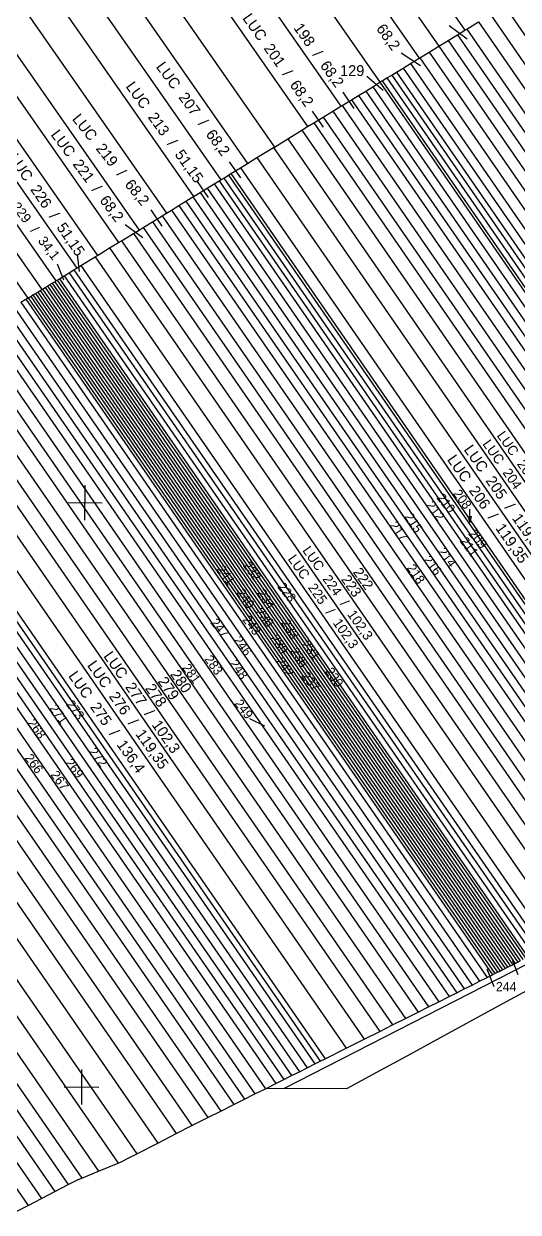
# Model space of a CAD drawing. Header units: metres. Extents: x 591850 to 11787374, y 2319432 to 2388242.
# Drawn here: x 11787025.2 to 11787070.8, y 2387874.9 to 2387984.4 of the extents above; entities that cross this region are included whole.
import ezdxf
from ezdxf.enums import TextEntityAlignment as Align

# ---------------------------------------------------------------- set-up
doc = ezdxf.new("R2010")
doc.units = ezdxf.units.M
for name, color, linetype in [('FeatureAttribs', 7, 'Continuous'), ('Level 10', 7, 'Continuous'), ('Level 13', 7, 'Continuous'), ('Level 22', 7, 'Continuous'), ('Level 6', 7, 'Continuous'), ('Level 63', 7, 'Continuous')]:
    doc.layers.add(name, color=color, linetype=linetype)

# ---------------------------------------------------------------- blocks, each defined once
blk = doc.blocks.new('FEATURE')

msp = doc.modelspace()

# ---------------------------------------------------------------- linework, layer by layer
at = {"layer": 'Level 10', "color": 7}
for points in [[(11786973.76, 2388115.78), (11787065.83, 2387983.79)], [(11786971.08, 2388114.7), (11787063.43, 2387982.31), (11787107.46, 2387918.57)], [(11786969.08, 2388113.89), (11787061.63, 2387981.21)], [(11786965.98, 2388111), (11787058.01, 2387978.99), (11787101.93, 2387915.41)], [(11786963.06, 2388107.73), (11787054.4, 2387976.78)], [(11786960.62, 2388104.99), (11787051.35, 2387974.91)], [(11786958.16, 2388102.24), (11787048.29, 2387973.03)], [(11786956.18, 2388100.03), (11787045.82, 2387971.52)], [(11786954.19, 2388097.8), (11787043.34, 2387970)], [(11786952.19, 2388095.56), (11787040.84, 2387968.47)], [(11786950.18, 2388093.31), (11787038.33, 2387966.93)], [(11786948.16, 2388091.04), (11787035.81, 2387965.38)], [(11786946.63, 2388089.33), (11787033.91, 2387964.22)], [(11786945.1, 2388087.62), (11787032, 2387963.05)], [(11786943.57, 2388085.9), (11787030.08, 2387961.87)], [(11786942.02, 2388084.17), (11787028.15, 2387960.69)], [(11786940.99, 2388083.01), (11787026.86, 2387959.9)], [(11786939.95, 2388081.85), (11787025.56, 2387959.11)], [(11786938.91, 2388080.68), (11787024.27, 2387958.31), (11787067.2, 2387896.16)], [(11787069.49, 2387986.03), (11787113.58, 2387922.2)], [(11787024.93, 2387958.72), (11787025.38, 2387959), (11787025.56, 2387959.11), (11787025.6, 2387959.13), (11787025.83, 2387959.26), (11787026.04, 2387959.4), (11787026.27, 2387959.54), (11787026.49, 2387959.67), (11787026.71, 2387959.81), (11787026.86, 2387959.9), (11787026.93, 2387959.94), (11787027.15, 2387960.08), (11787027.37, 2387960.22), (11787027.59, 2387960.35), (11787027.81, 2387960.49), (11787028.04, 2387960.62), (11787028.15, 2387960.69), (11787028.26, 2387960.75), (11787028.48, 2387960.89), (11787028.92, 2387961.16), (11787029.36, 2387961.43), (11787029.8, 2387961.7), (11787030.08, 2387961.87), (11787030.46, 2387962.11), (11787031.78, 2387962.92), (11787032, 2387963.05), (11787033.1, 2387963.73), (11787033.91, 2387964.22), (11787034.2, 2387964.4), (11787035.3, 2387965.07), (11787035.81, 2387965.38), (11787036.18, 2387965.61), (11787037.06, 2387966.15), (11787037.93, 2387966.69), (11787038.33, 2387966.93), (11787038.81, 2387967.22), (11787039.47, 2387967.63), (11787040.13, 2387968.03), (11787040.78, 2387968.43), (11787040.84, 2387968.47), (11787041.44, 2387968.83), (11787042.1, 2387969.24), (11787042.75, 2387969.64), (11787043.19, 2387969.91), (11787043.34, 2387970), (11787043.63, 2387970.17), (11787044.06, 2387970.44), (11787044.28, 2387970.58), (11787045.16, 2387971.11), (11787045.82, 2387971.52), (11787046.68, 2387972.05), (11787048.21, 2387972.99), (11787048.29, 2387973.03), (11787049.52, 2387973.79), (11787050.83, 2387974.59), (11787051.35, 2387974.91), (11787051.92, 2387975.26), (11787052.79, 2387975.79), (11787053.66, 2387976.32), (11787054.4, 2387976.78), (11787054.53, 2387976.86), (11787055.4, 2387977.39), (11787056.05, 2387977.79), (11787056.71, 2387978.19), (11787057.36, 2387978.59), (11787058.01, 2387978.99), (11787058.23, 2387979.12), (11787058.66, 2387979.39), (11787059.1, 2387979.65), (11787059.53, 2387979.92), (11787060.15, 2387980.31), (11787060.83, 2387980.72), (11787061.63, 2387981.21), (11787061.7, 2387981.25), (11787062.56, 2387981.78), (11787063.43, 2387982.31), (11787064.3, 2387982.84), (11787065.16, 2387983.38), (11787065.83, 2387983.79), (11787066.03, 2387983.9), (11787067.11, 2387984.56)], [(11787067.11, 2387984.56), (11787111.21, 2387920.73)], [(11787068.19, 2387985.23), (11787112.29, 2387921.4)], [(11787065.16, 2387983.38), (11787109.23, 2387919.58)], [(11787066.03, 2387983.9), (11787110.12, 2387920.08)], [(11787064.3, 2387982.84), (11787108.35, 2387919.08)], [(11787061.7, 2387981.25), (11787105.69, 2387917.56)], [(11787062.56, 2387981.78), (11787106.58, 2387918.07)], [(11787059.53, 2387979.92), (11787103.48, 2387916.3)], [(11787060.15, 2387980.31), (11787104.17, 2387916.69)], [(11787060.83, 2387980.72), (11787104.81, 2387917.06)], [(11787058.23, 2387979.12), (11787102.15, 2387915.54)], [(11787058.66, 2387979.39), (11787102.59, 2387915.79)], [(11787059.1, 2387979.65), (11787103.04, 2387916.05)], [(11787056.05, 2387977.79), (11787099.93, 2387914.27)], [(11787056.71, 2387978.19), (11787100.6, 2387914.65)], [(11787057.36, 2387978.59), (11787101.27, 2387915.03)], [(11787054.53, 2387976.86), (11787098.38, 2387913.39)], [(11787055.4, 2387977.39), (11787099.26, 2387913.9)], [(11787052.79, 2387975.79), (11787096.6, 2387912.37)], [(11787053.66, 2387976.32), (11787097.49, 2387912.88)], [(11787050.83, 2387974.59), (11787094.6, 2387911.23)], [(11787051.92, 2387975.26), (11787095.71, 2387911.87)], [(11787049.52, 2387973.79), (11787093.26, 2387910.47)], [(11787048.21, 2387972.99), (11787091.93, 2387909.71)], [(11787046.68, 2387972.05), (11787090.37, 2387908.81)], [(11787043.63, 2387970.17), (11787087.24, 2387907.04)], [(11787044.06, 2387970.44), (11787087.69, 2387907.29)], [(11787044.28, 2387970.58), (11787087.91, 2387907.42)], [(11787045.16, 2387971.11), (11787088.81, 2387907.93)], [(11787042.1, 2387969.24), (11787085.68, 2387906.14)], [(11787042.75, 2387969.64), (11787086.35, 2387906.53)], [(11787043.19, 2387969.91), (11787086.8, 2387906.78)], [(11787040.13, 2387968.03), (11787083.67, 2387905)], [(11787040.78, 2387968.43), (11787084.34, 2387905.38)], [(11787041.44, 2387968.83), (11787085.01, 2387905.76)], [(11787038.81, 2387967.22), (11787082.33, 2387904.23)], [(11787039.47, 2387967.63), (11787083, 2387904.61)], [(11787037.06, 2387966.15), (11787080.54, 2387903.21)], [(11787037.93, 2387966.69), (11787081.43, 2387903.72)], [(11787035.3, 2387965.07), (11787078.74, 2387902.19)], [(11787036.18, 2387965.61), (11787079.64, 2387902.69)], [(11787033.1, 2387963.73), (11787076.5, 2387900.91)], [(11787034.2, 2387964.4), (11787077.63, 2387901.54)], [(11787031.78, 2387962.92), (11787075.15, 2387900.14)], [(11787029.36, 2387961.43), (11787072.59, 2387898.86)], [(11787029.8, 2387961.7), (11787073.05, 2387899.1)], [(11787030.46, 2387962.11), (11787073.75, 2387899.44)], [(11787027.37, 2387960.22), (11787070.48, 2387897.81)], [(11787027.59, 2387960.35), (11787070.72, 2387897.93)], [(11787027.81, 2387960.49), (11787070.95, 2387898.04)], [(11787028.04, 2387960.62), (11787071.18, 2387898.16)], [(11787028.26, 2387960.75), (11787071.42, 2387898.28)], [(11787028.48, 2387960.89), (11787071.65, 2387898.4)], [(11787028.92, 2387961.16), (11787072.12, 2387898.63)], [(11787025.6, 2387959.13), (11787068.61, 2387896.87)], [(11787025.83, 2387959.26), (11787068.85, 2387896.99)], [(11787026.04, 2387959.4), (11787069.08, 2387897.1)], [(11787026.27, 2387959.54), (11787069.32, 2387897.22)], [(11787026.49, 2387959.67), (11787069.55, 2387897.34)], [(11787026.71, 2387959.81), (11787069.78, 2387897.46)], [(11787026.93, 2387959.94), (11787070.02, 2387897.58)], [(11787027.15, 2387960.08), (11787070.25, 2387897.69)], [(11787024.93, 2387958.72), (11787067.91, 2387896.52)], [(11787025.38, 2387959), (11787068.38, 2387896.75)], [(11787022.27, 2387957.09), (11787065.09, 2387895.1)], [(11787022.94, 2387957.49), (11787065.79, 2387895.46)], [(11787023.6, 2387957.91), (11787066.5, 2387895.81)], [(11787020.71, 2387956.13), (11787063.44, 2387894.27)], [(11787021.6, 2387956.67), (11787064.38, 2387894.75)], [(11787018.92, 2387955.04), (11787061.54, 2387893.33)], [(11787019.81, 2387955.58), (11787062.49, 2387893.8)], [(11787016.68, 2387953.66), (11787059.18, 2387892.14)], [(11787017.8, 2387954.35), (11787060.36, 2387892.73)], [(11787015.55, 2387952.97), (11787057.99, 2387891.55)], [(11787014.2, 2387952.15), (11787056.56, 2387890.83)], [(11787012.63, 2387951.18), (11787054.89, 2387890)], [(11787009.91, 2387949.52), (11787052.03, 2387888.55)], [(11787010.37, 2387949.79), (11787052.5, 2387888.8)], [(11787010.82, 2387950.07), (11787052.98, 2387889.03)], [(11787007.87, 2387948.27), (11787049.87, 2387887.48)], [(11787008.55, 2387948.68), (11787050.59, 2387887.83)], [(11787009.23, 2387949.1), (11787051.3, 2387888.2)], [(11787006.51, 2387947.43), (11787048.43, 2387886.75)], [(11787007.19, 2387947.85), (11787049.15, 2387887.12)], [(11787004.69, 2387946.31), (11787046.5, 2387885.79)], [(11787005.6, 2387946.87), (11787047.46, 2387886.27)], [(11787002.86, 2387945.19), (11787044.56, 2387884.82)], [(11787003.77, 2387945.75), (11787045.53, 2387885.3)], [(11787000.57, 2387943.79), (11787042.15, 2387883.61)], [(11787001.71, 2387944.49), (11787043.36, 2387884.21)], [(11786999.19, 2387942.94), (11787040.69, 2387882.87)], [(11786997.81, 2387942.1), (11787039.24, 2387882.13)], [(11786996.2, 2387941.11), (11787037.54, 2387881.26)], [(11786994.35, 2387939.98), (11787035.6, 2387880.27)], [(11786992.73, 2387938.98), (11787033.89, 2387879.41)], [(11786991.1, 2387937.99), (11787032.08, 2387878.67)], [(11786988.53, 2387936.42), (11787029.28, 2387877.43)], [(11786989.7, 2387937.13), (11787030.53, 2387878.03)], [(11786987.36, 2387935.7), (11787028.06, 2387876.79)], [(11786985.02, 2387934.26), (11787025.59, 2387875.52)], [(11786986.19, 2387934.98), (11787026.83, 2387876.16)], [(11787054.96, 2387886.29), (11787057.73, 2387887.8), (11787060.51, 2387889.31), (11787063.31, 2387890.83), (11787068.95, 2387893.89), (11787072.74, 2387895.95), (11787074.65, 2387896.99), (11787076.56, 2387898.03), (11787080.41, 2387900.11), (11787085.25, 2387902.75), (11787089.16, 2387904.87), (11787091.13, 2387905.94), (11787093.1, 2387907.01), (11787097.49, 2387909.39), (11787097.61, 2387909.23), (11787105.3, 2387898.33)], [(11787024.36, 2387874.89), (11787025.59, 2387875.52), (11787026.83, 2387876.16), (11787028.06, 2387876.79), (11787029.28, 2387877.43), (11787030.21, 2387877.9), (11787030.53, 2387878.03), (11787032.08, 2387878.67), (11787033.89, 2387879.41), (11787034.12, 2387879.5), (11787034.99, 2387879.95), (11787035.6, 2387880.27), (11787037.54, 2387881.26), (11787039.24, 2387882.13), (11787040.69, 2387882.87), (11787042.15, 2387883.61), (11787043.36, 2387884.21), (11787044.56, 2387884.82), (11787045.53, 2387885.3), (11787046.5, 2387885.79), (11787047.46, 2387886.27), (11787047.58, 2387886.33), (11787048.43, 2387886.75), (11787049.15, 2387887.12), (11787049.87, 2387887.48), (11787050.59, 2387887.83), (11787051.3, 2387888.2), (11787052.03, 2387888.55), (11787052.5, 2387888.8), (11787052.98, 2387889.03), (11787054.89, 2387890), (11787056.56, 2387890.83), (11787057.99, 2387891.55), (11787059.18, 2387892.14), (11787060.36, 2387892.73), (11787061.54, 2387893.33), (11787062.49, 2387893.8), (11787063.44, 2387894.27), (11787064.38, 2387894.75), (11787065.09, 2387895.1), (11787065.79, 2387895.46), (11787066.5, 2387895.81), (11787067.2, 2387896.16), (11787067.91, 2387896.52), (11787068.38, 2387896.75), (11787068.61, 2387896.87), (11787068.85, 2387896.99), (11787069.08, 2387897.1), (11787069.32, 2387897.22), (11787069.55, 2387897.34), (11787069.78, 2387897.46), (11787070.02, 2387897.58), (11787070.25, 2387897.69), (11787070.48, 2387897.81), (11787070.72, 2387897.93), (11787070.95, 2387898.04)], [(11787047.58, 2387886.33), (11787054.96, 2387886.29)]]:
    msp.add_lwpolyline(points, dxfattribs=at)
at = {"layer": 'Level 13', "color": 1}
for points in [[(11787066.05, 2387982.97, 0), (11787064.39, 2387984.2, 0)], [(11787061.74, 2387980.51, 0), (11787059.98, 2387981.68, 0)], [(11787058.3, 2387978.23, 0), (11787056.8, 2387979.53, 0)], [(11787055.64, 2387976.59, 0), (11787054.63, 2387978.07, 0)], [(11787055.64, 2387976.59, 0), (11787054.63, 2387978.07, 0)], [(11787052.81, 2387974.86, 0), (11787051.8, 2387976.34, 0)], [(11787052.81, 2387974.86, 0), (11787051.8, 2387976.34, 0)], [(11787045.18, 2387970.18, 0), (11787044.16, 2387971.66, 0)], [(11787045.18, 2387970.18, 0), (11787044.16, 2387971.66, 0)], [(11787042.23, 2387968.37, 0), (11787041.21, 2387969.84, 0)], [(11787042.23, 2387968.37, 0), (11787041.21, 2387969.84, 0)], [(11787037.95, 2387965.75, 0), (11787036.94, 2387967.23, 0)], [(11787037.95, 2387965.75, 0), (11787036.94, 2387967.23, 0)], [(11787036.16, 2387964.65, 0), (11787034.55, 2387965.85, 0)], [(11787030.32, 2387961.56, 0), (11787030.14, 2387963.09, 0)], [(11787028.89, 2387960.77, 0), (11787028.31, 2387962.24, 0)], [(11787066.33, 2387938.43, 0), (11787066.29, 2387939.66, 0)], [(11787066.33, 2387938.43, 0), (11787066.15, 2387939.02, 0)], [(11787066.33, 2387938.43, 0), (11787066.3, 2387939.03, 0)], [(11787066.33, 2387938.43, 0), (11787066.45, 2387939.03, 0)], [(11787070.24, 2387898.09, 0), (11787070.73, 2387896.79, 0)], [(11787067.88, 2387897.32, 0), (11787068.51, 2387895.67, 0)]]:
    msp.add_polyline3d(points, dxfattribs=at)
at = {"layer": 'Level 22', "color": 7}
msp.add_polyline3d([(11787049.21, 2387886.32, 0), (11787075.44, 2387899.74, 0)], dxfattribs=at)
msp.add_polyline3d([(11787049.21, 2387886.32, 0), (11787075.44, 2387899.74, 0)], dxfattribs=at)
msp.add_polyline3d([(11787049.21, 2387886.32, 0), (11787075.44, 2387899.74, 0)], dxfattribs=at)
msp.add_polyline3d([(11787049.21, 2387886.32, 0), (11787075.44, 2387899.74, 0)], dxfattribs=at)
at = {"layer": 'Level 6', "color": 1}
msp.add_polyline3d([(11787047.41, 2387919.66, 0), (11787046.02, 2387920.34, 0)], dxfattribs=at)
at = {"layer": 'Level 63', "color": 7}
for points in [[(11787030.81, 2387941.88, 0), (11787030.79, 2387938.65, 0)], [(11787029.2, 2387940.27, 0), (11787032.41, 2387940.25, 0)], [(11787030.52, 2387888.04, 0), (11787030.5, 2387884.81, 0)], [(11787028.9, 2387886.44, 0), (11787032.11, 2387886.42, 0)]]:
    msp.add_polyline3d(points, dxfattribs=at)

# ---------------------------------------------------------------- block references
at = {"layer": 'FeatureAttribs'}
ref = msp.add_blockref('FEATURE', (11787047.26, 2387983), dxfattribs=at)
ref.add_attrib('NAME', 'LUC', dxfattribs={"color": 3, "height": 1, "rotation": 305.3}).set_placement((11787047.26, 2387983), align=Align.MIDDLE_RIGHT)
ref = msp.add_blockref('FEATURE', (11787051.06, 2387983.38), dxfattribs=at)
ref.add_attrib('NAME', '198', dxfattribs={"color": 1, "height": 1, "rotation": 305.2}).set_placement((11787051.06, 2387983.38), align=Align.MIDDLE_CENTER)
ref = msp.add_blockref('FEATURE', (11787058.03, 2387984.22), dxfattribs=at)
ref.add_attrib('NAME', '68,2', dxfattribs={"color": 1, "height": 1, "rotation": 305.9}).set_placement((11787058.03, 2387984.22), align=Align.MIDDLE_LEFT)
ref = msp.add_blockref('FEATURE', (11787048.32, 2387981.5), dxfattribs=at)
ref.add_attrib('NAME', '201', dxfattribs={"color": 1, "height": 1, "rotation": 305.3}).set_placement((11787048.32, 2387981.5), align=Align.MIDDLE_CENTER)
ref = msp.add_blockref('FEATURE', (11787052.17, 2387981.8), dxfattribs=at)
ref.add_attrib('NAME', '/', dxfattribs={"color": 7, "height": 1, "rotation": 305.2}).set_placement((11787052.17, 2387981.8), align=Align.MIDDLE_LEFT)
ref = msp.add_blockref('FEATURE', (11787039.32, 2387978.56), dxfattribs=at)
ref.add_attrib('NAME', 'LUC', dxfattribs={"color": 3, "height": 1, "rotation": 306.4}).set_placement((11787039.32, 2387978.56), align=Align.MIDDLE_RIGHT)
ref = msp.add_blockref('FEATURE', (11787049.38, 2387980.01), dxfattribs=at)
ref.add_attrib('NAME', '/', dxfattribs={"color": 7, "height": 1, "rotation": 305.3}).set_placement((11787049.38, 2387980.01), align=Align.MIDDLE_LEFT)
ref = msp.add_blockref('FEATURE', (11787052.86, 2387980.83), dxfattribs=at)
ref.add_attrib('NAME', '68,2', dxfattribs={"color": 1, "height": 1, "rotation": 305.2}).set_placement((11787052.86, 2387980.83), align=Align.MIDDLE_LEFT)
ref = msp.add_blockref('FEATURE', (11787055.46, 2387980.07), dxfattribs=at)
ref.add_attrib('NAME', '129', dxfattribs={"color": 1, "height": 1}).set_placement((11787055.46, 2387980.07), align=Align.MIDDLE_CENTER)
ref = msp.add_blockref('FEATURE', (11787036.51, 2387976.73), dxfattribs=at)
ref.add_attrib('NAME', 'LUC', dxfattribs={"color": 3, "height": 1, "rotation": 305.7}).set_placement((11787036.51, 2387976.73), align=Align.MIDDLE_RIGHT)
ref = msp.add_blockref('FEATURE', (11787050.07, 2387979.04), dxfattribs=at)
ref.add_attrib('NAME', '68,2', dxfattribs={"color": 1, "height": 1, "rotation": 305.3}).set_placement((11787050.07, 2387979.04), align=Align.MIDDLE_LEFT)
ref = msp.add_blockref('FEATURE', (11787040.47, 2387977), dxfattribs=at)
ref.add_attrib('NAME', '207', dxfattribs={"color": 1, "height": 1, "rotation": 306.4}).set_placement((11787040.47, 2387977), align=Align.MIDDLE_CENTER)
ref = msp.add_blockref('FEATURE', (11787031.66, 2387973.82), dxfattribs=at)
ref.add_attrib('NAME', 'LUC', dxfattribs={"color": 3, "height": 1, "rotation": 308.7}).set_placement((11787031.66, 2387973.82), align=Align.MIDDLE_RIGHT)
ref = msp.add_blockref('FEATURE', (11787037.64, 2387975.16), dxfattribs=at)
ref.add_attrib('NAME', '213', dxfattribs={"color": 1, "height": 1, "rotation": 305.7}).set_placement((11787037.64, 2387975.16), align=Align.MIDDLE_CENTER)
ref = msp.add_blockref('FEATURE', (11787041.62, 2387975.44), dxfattribs=at)
ref.add_attrib('NAME', '/', dxfattribs={"color": 7, "height": 1, "rotation": 306.4}).set_placement((11787041.62, 2387975.44), align=Align.MIDDLE_LEFT)
ref = msp.add_blockref('FEATURE', (11787029.63, 2387972.31), dxfattribs=at)
ref.add_attrib('NAME', 'LUC', dxfattribs={"color": 3, "height": 1, "rotation": 306.6}).set_placement((11787029.63, 2387972.31), align=Align.MIDDLE_RIGHT)
ref = msp.add_blockref('FEATURE', (11787042.32, 2387974.49), dxfattribs=at)
ref.add_attrib('NAME', '68,2', dxfattribs={"color": 1, "height": 1, "rotation": 306.4}).set_placement((11787042.32, 2387974.49), align=Align.MIDDLE_LEFT)
ref = msp.add_blockref('FEATURE', (11787032.87, 2387972.31), dxfattribs=at)
ref.add_attrib('NAME', '219', dxfattribs={"color": 1, "height": 1, "rotation": 308.7}).set_placement((11787032.87, 2387972.31), align=Align.MIDDLE_CENTER)
ref = msp.add_blockref('FEATURE', (11787038.77, 2387973.59), dxfattribs=at)
ref.add_attrib('NAME', '/', dxfattribs={"color": 7, "height": 1, "rotation": 305.7}).set_placement((11787038.77, 2387973.59), align=Align.MIDDLE_LEFT)
ref = msp.add_blockref('FEATURE', (11787025.7, 2387970.07), dxfattribs=at)
ref.add_attrib('NAME', 'LUC', dxfattribs={"color": 3, "height": 1, "rotation": 304.6}).set_placement((11787025.7, 2387970.07), align=Align.MIDDLE_RIGHT)
ref = msp.add_blockref('FEATURE', (11787039.46, 2387972.63), dxfattribs=at)
ref.add_attrib('NAME', '51,15', dxfattribs={"color": 1, "height": 1, "rotation": 305.7}).set_placement((11787039.46, 2387972.63), align=Align.MIDDLE_LEFT)
ref = msp.add_blockref('FEATURE', (11787030.72, 2387970.84), dxfattribs=at)
ref.add_attrib('NAME', '221', dxfattribs={"color": 1, "height": 1, "rotation": 306.6}).set_placement((11787030.72, 2387970.84), align=Align.MIDDLE_CENTER)
ref = msp.add_blockref('FEATURE', (11787034.08, 2387970.8), dxfattribs=at)
ref.add_attrib('NAME', '/', dxfattribs={"color": 7, "height": 1, "rotation": 308.7}).set_placement((11787034.08, 2387970.8), align=Align.MIDDLE_LEFT)
ref = msp.add_blockref('FEATURE', (11787026.8, 2387968.48), dxfattribs=at)
ref.add_attrib('NAME', '226', dxfattribs={"color": 1, "height": 1, "rotation": 304.6}).set_placement((11787026.8, 2387968.48), align=Align.MIDDLE_CENTER)
ref = msp.add_blockref('FEATURE', (11787031.82, 2387969.36), dxfattribs=at)
ref.add_attrib('NAME', '/', dxfattribs={"color": 7, "height": 1, "rotation": 306.6}).set_placement((11787031.82, 2387969.36), align=Align.MIDDLE_LEFT)
ref = msp.add_blockref('FEATURE', (11787034.83, 2387969.87), dxfattribs=at)
ref.add_attrib('NAME', '68,2', dxfattribs={"color": 1, "height": 1, "rotation": 308.7}).set_placement((11787034.83, 2387969.87), align=Align.MIDDLE_LEFT)
ref = msp.add_blockref('FEATURE', (11787024.99, 2387967), dxfattribs=at)
ref.add_attrib('NAME', '229', dxfattribs={"color": 1, "height": 0.9, "rotation": 307.7}).set_placement((11787024.99, 2387967), align=Align.MIDDLE_CENTER)
ref = msp.add_blockref('FEATURE', (11787032.53, 2387968.41), dxfattribs=at)
ref.add_attrib('NAME', '68,2', dxfattribs={"color": 1, "height": 1, "rotation": 306.6}).set_placement((11787032.53, 2387968.41), align=Align.MIDDLE_LEFT)
ref = msp.add_blockref('FEATURE', (11787027.9, 2387966.89), dxfattribs=at)
ref.add_attrib('NAME', '/', dxfattribs={"color": 7, "height": 1, "rotation": 304.6}).set_placement((11787027.9, 2387966.89), align=Align.MIDDLE_LEFT)
ref = msp.add_blockref('FEATURE', (11787026.1, 2387965.56), dxfattribs=at)
ref.add_attrib('NAME', '/', dxfattribs={"color": 7, "height": 0.9, "rotation": 307.7}).set_placement((11787026.1, 2387965.56), align=Align.MIDDLE_LEFT)
ref = msp.add_blockref('FEATURE', (11787028.58, 2387965.91), dxfattribs=at)
ref.add_attrib('NAME', '51,15', dxfattribs={"color": 1, "height": 1, "rotation": 304.6}).set_placement((11787028.58, 2387965.91), align=Align.MIDDLE_LEFT)
ref = msp.add_blockref('FEATURE', (11787026.8, 2387964.65), dxfattribs=at)
ref.add_attrib('NAME', '34,1', dxfattribs={"color": 1, "height": 0.9, "rotation": 307.7}).set_placement((11787026.8, 2387964.65), align=Align.MIDDLE_LEFT)
ref = msp.add_blockref('FEATURE', (11787069.18, 2387943.96), dxfattribs=at)
ref.add_attrib('NAME', 'LUC', dxfattribs={"color": 3, "height": 0.9, "rotation": 305.1}).set_placement((11787069.18, 2387943.96), align=Align.MIDDLE_RIGHT)
ref = msp.add_blockref('FEATURE', (11787070.5, 2387944.74), dxfattribs=at)
ref.add_attrib('NAME', 'LUC', dxfattribs={"color": 3, "height": 0.9, "rotation": 305.1}).set_placement((11787070.5, 2387944.74), align=Align.MIDDLE_RIGHT)
ref = msp.add_blockref('FEATURE', (11787067.65, 2387943.25), dxfattribs=at)
ref.add_attrib('NAME', 'LUC', dxfattribs={"color": 3, "height": 1, "rotation": 305.1}).set_placement((11787067.65, 2387943.25), align=Align.MIDDLE_RIGHT)
ref = msp.add_blockref('FEATURE', (11787066.11, 2387942.33), dxfattribs=at)
ref.add_attrib('NAME', 'LUC', dxfattribs={"color": 3, "height": 1, "rotation": 305.1}).set_placement((11787066.11, 2387942.33), align=Align.MIDDLE_RIGHT)
ref = msp.add_blockref('FEATURE', (11787071.55, 2387943.25), dxfattribs=at)
ref.add_attrib('NAME', '203', dxfattribs={"color": 1, "height": 0.9, "rotation": 305.1}).set_placement((11787071.55, 2387943.25), align=Align.MIDDLE_CENTER)
ref = msp.add_blockref('FEATURE', (11787068.76, 2387941.66), dxfattribs=at)
ref.add_attrib('NAME', '205', dxfattribs={"color": 1, "height": 1, "rotation": 305.1}).set_placement((11787068.76, 2387941.66), align=Align.MIDDLE_CENTER)
ref = msp.add_blockref('FEATURE', (11787070.22, 2387942.47), dxfattribs=at)
ref.add_attrib('NAME', '204', dxfattribs={"color": 1, "height": 0.9, "rotation": 305.1}).set_placement((11787070.22, 2387942.47), align=Align.MIDDLE_CENTER)
ref = msp.add_blockref('FEATURE', (11787067.22, 2387940.75), dxfattribs=at)
ref.add_attrib('NAME', '206', dxfattribs={"color": 1, "height": 1, "rotation": 305.1}).set_placement((11787067.22, 2387940.75), align=Align.MIDDLE_CENTER)
ref = msp.add_blockref('FEATURE', (11787064.11, 2387940.21), dxfattribs=at)
ref.add_attrib('NAME', '210', dxfattribs={"color": 2, "height": 0.85, "rotation": 308.2}).set_placement((11787064.11, 2387940.21), align=Align.MIDDLE_CENTER)
ref = msp.add_blockref('FEATURE', (11787065.62, 2387940.58), dxfattribs=at)
ref.add_attrib('NAME', '208', dxfattribs={"color": 2, "height": 0.85, "rotation": 306.3}).set_placement((11787065.62, 2387940.58), align=Align.MIDDLE_CENTER)
ref = msp.add_blockref('FEATURE', (11787063.14, 2387939.51), dxfattribs=at)
ref.add_attrib('NAME', '212', dxfattribs={"color": 2, "height": 0.85, "rotation": 306.7}).set_placement((11787063.14, 2387939.51), align=Align.MIDDLE_CENTER)
ref = msp.add_blockref('FEATURE', (11787069.88, 2387940.08), dxfattribs=at)
ref.add_attrib('NAME', '/', dxfattribs={"color": 7, "height": 1, "rotation": 305.1}).set_placement((11787069.88, 2387940.08), align=Align.MIDDLE_LEFT)
ref = msp.add_blockref('FEATURE', (11787059.76, 2387937.64), dxfattribs=at)
ref.add_attrib('NAME', '217', dxfattribs={"color": 2, "height": 0.85, "rotation": 305.2}).set_placement((11787059.76, 2387937.64), align=Align.MIDDLE_CENTER)
ref = msp.add_blockref('FEATURE', (11787061.13, 2387938.42), dxfattribs=at)
ref.add_attrib('NAME', '215', dxfattribs={"color": 2, "height": 0.85, "rotation": 303.9}).set_placement((11787061.13, 2387938.42), align=Align.MIDDLE_CENTER)
ref = msp.add_blockref('FEATURE', (11787068.33, 2387939.17), dxfattribs=at)
ref.add_attrib('NAME', '/', dxfattribs={"color": 7, "height": 1, "rotation": 305.1}).set_placement((11787068.33, 2387939.17), align=Align.MIDDLE_LEFT)
ref = msp.add_blockref('FEATURE', (11787069.02, 2387938.2), dxfattribs=at)
ref.add_attrib('NAME', '119,35', dxfattribs={"color": 1, "height": 1, "rotation": 305.1}).set_placement((11787069.02, 2387938.2), align=Align.MIDDLE_LEFT)
ref = msp.add_blockref('FEATURE', (11787070.56, 2387939.11), dxfattribs=at)
ref.add_attrib('NAME', '119,35', dxfattribs={"color": 1, "height": 1, "rotation": 305.1}).set_placement((11787070.56, 2387939.11), align=Align.MIDDLE_LEFT)
ref = msp.add_blockref('FEATURE', (11787067.05, 2387936.93), dxfattribs=at)
ref.add_attrib('NAME', '209', dxfattribs={"color": 2, "height": 0.85, "rotation": 310.1}).set_placement((11787067.05, 2387936.93), align=Align.MIDDLE_CENTER)
ref = msp.add_blockref('FEATURE', (11787052.58, 2387934.15), dxfattribs=at)
ref.add_attrib('NAME', 'LUC', dxfattribs={"color": 3, "height": 0.9, "rotation": 305.1}).set_placement((11787052.58, 2387934.15), align=Align.MIDDLE_RIGHT)
ref = msp.add_blockref('FEATURE', (11787064.23, 2387935.23), dxfattribs=at)
ref.add_attrib('NAME', '214', dxfattribs={"color": 2, "height": 0.85, "rotation": 306.1}).set_placement((11787064.23, 2387935.23), align=Align.MIDDLE_CENTER)
ref = msp.add_blockref('FEATURE', (11787066.24, 2387936.2), dxfattribs=at)
ref.add_attrib('NAME', '211', dxfattribs={"color": 2, "height": 0.85, "rotation": 306.4}).set_placement((11787066.24, 2387936.2), align=Align.MIDDLE_CENTER)
ref = msp.add_blockref('FEATURE', (11787051.24, 2387933.36), dxfattribs=at)
ref.add_attrib('NAME', 'LUC', dxfattribs={"color": 3, "height": 0.9, "rotation": 305.1}).set_placement((11787051.24, 2387933.36), align=Align.MIDDLE_RIGHT)
ref = msp.add_blockref('FEATURE', (11787062.88, 2387934.49), dxfattribs=at)
ref.add_attrib('NAME', '216', dxfattribs={"color": 2, "height": 0.85, "rotation": 307}).set_placement((11787062.88, 2387934.49), align=Align.MIDDLE_CENTER)
ref = msp.add_blockref('FEATURE', (11787043.82, 2387933.6), dxfattribs=at)
ref.add_attrib('NAME', '241', dxfattribs={"color": 2, "height": 0.85, "rotation": 305.7}).set_placement((11787043.82, 2387933.6), align=Align.MIDDLE_CENTER)
ref = msp.add_blockref('FEATURE', (11787046.24, 2387933.96), dxfattribs=at)
ref.add_attrib('NAME', '232', dxfattribs={"color": 2, "height": 0.85, "rotation": 305.8}).set_placement((11787046.24, 2387933.96), align=Align.MIDDLE_CENTER)
ref = msp.add_blockref('FEATURE', (11787056.49, 2387933.26), dxfattribs=at)
ref.add_attrib('NAME', '222', dxfattribs={"color": 1, "height": 0.95, "rotation": 305.1}).set_placement((11787056.49, 2387933.26), align=Align.MIDDLE_CENTER)
ref = msp.add_blockref('FEATURE', (11787061.34, 2387933.7), dxfattribs=at)
ref.add_attrib('NAME', '218', dxfattribs={"color": 2, "height": 0.85, "rotation": 303.8}).set_placement((11787061.34, 2387933.7), align=Align.MIDDLE_CENTER)
ref = msp.add_blockref('FEATURE', (11787049.44, 2387932.01), dxfattribs=at)
ref.add_attrib('NAME', '228', dxfattribs={"color": 2, "height": 0.85, "rotation": 307.9}).set_placement((11787049.44, 2387932.01), align=Align.MIDDLE_CENTER)
ref = msp.add_blockref('FEATURE', (11787052.29, 2387931.87), dxfattribs=at)
ref.add_attrib('NAME', '225', dxfattribs={"color": 1, "height": 0.9, "rotation": 305.1}).set_placement((11787052.29, 2387931.87), align=Align.MIDDLE_CENTER)
ref = msp.add_blockref('FEATURE', (11787053.63, 2387932.66), dxfattribs=at)
ref.add_attrib('NAME', '224', dxfattribs={"color": 1, "height": 0.9, "rotation": 305.1}).set_placement((11787053.63, 2387932.66), align=Align.MIDDLE_CENTER)
ref = msp.add_blockref('FEATURE', (11787055.39, 2387932.6), dxfattribs=at)
ref.add_attrib('NAME', '223', dxfattribs={"color": 1, "height": 0.95, "rotation": 305.1}).set_placement((11787055.39, 2387932.6), align=Align.MIDDLE_CENTER)
ref = msp.add_blockref('FEATURE', (11787045.64, 2387931.43), dxfattribs=at)
ref.add_attrib('NAME', '240', dxfattribs={"color": 2, "height": 0.85, "rotation": 305.1}).set_placement((11787045.64, 2387931.43), align=Align.MIDDLE_CENTER)
ref = msp.add_blockref('FEATURE', (11787047.53, 2387931.38), dxfattribs=at)
ref.add_attrib('NAME', '234', dxfattribs={"color": 2, "height": 0.85, "rotation": 303}).set_placement((11787047.53, 2387931.38), align=Align.MIDDLE_CENTER)
ref = msp.add_blockref('FEATURE', (11787054.67, 2387931.17), dxfattribs=at)
ref.add_attrib('NAME', '/', dxfattribs={"color": 7, "height": 0.9, "rotation": 305.1}).set_placement((11787054.67, 2387931.17), align=Align.MIDDLE_LEFT)
ref = msp.add_blockref('FEATURE', (11787043.27, 2387928.72), dxfattribs=at)
ref.add_attrib('NAME', '247', dxfattribs={"color": 2, "height": 0.85, "rotation": 308.8}).set_placement((11787043.27, 2387928.72), align=Align.MIDDLE_CENTER)
ref = msp.add_blockref('FEATURE', (11787046.21, 2387928.97), dxfattribs=at)
ref.add_attrib('NAME', '243', dxfattribs={"color": 2, "height": 0.85, "rotation": 306.8}).set_placement((11787046.21, 2387928.97), align=Align.MIDDLE_CENTER)
ref = msp.add_blockref('FEATURE', (11787047.4, 2387929.71), dxfattribs=at)
ref.add_attrib('NAME', '238', dxfattribs={"color": 2, "height": 0.85, "rotation": 308.4}).set_placement((11787047.4, 2387929.71), align=Align.MIDDLE_CENTER)
ref = msp.add_blockref('FEATURE', (11787049.75, 2387928.63), dxfattribs=at)
ref.add_attrib('NAME', '233', dxfattribs={"color": 2, "height": 0.85, "rotation": 302.6}).set_placement((11787049.75, 2387928.63), align=Align.MIDDLE_CENTER)
ref = msp.add_blockref('FEATURE', (11787053.34, 2387930.38), dxfattribs=at)
ref.add_attrib('NAME', '/', dxfattribs={"color": 7, "height": 0.9, "rotation": 305.1}).set_placement((11787053.34, 2387930.38), align=Align.MIDDLE_LEFT)
ref = msp.add_blockref('FEATURE', (11787054, 2387929.44), dxfattribs=at)
ref.add_attrib('NAME', '102,3', dxfattribs={"color": 1, "height": 0.9, "rotation": 305.1}).set_placement((11787054, 2387929.44), align=Align.MIDDLE_LEFT)
ref = msp.add_blockref('FEATURE', (11787055.33, 2387930.23), dxfattribs=at)
ref.add_attrib('NAME', '102,3', dxfattribs={"color": 1, "height": 0.9, "rotation": 305.1}).set_placement((11787055.33, 2387930.23), align=Align.MIDDLE_LEFT)
ref = msp.add_blockref('FEATURE', (11787045.38, 2387927.07), dxfattribs=at)
ref.add_attrib('NAME', '246', dxfattribs={"color": 2, "height": 0.85, "rotation": 306.4}).set_placement((11787045.38, 2387927.07), align=Align.MIDDLE_CENTER)
ref = msp.add_blockref('FEATURE', (11787048.74, 2387927.23), dxfattribs=at)
ref.add_attrib('NAME', '239', dxfattribs={"color": 2, "height": 0.85, "rotation": 304.3}).set_placement((11787048.74, 2387927.23), align=Align.MIDDLE_CENTER)
ref = msp.add_blockref('FEATURE', (11787051.68, 2387926.69), dxfattribs=at)
ref.add_attrib('NAME', '231', dxfattribs={"color": 2, "height": 0.85, "rotation": 306.6}).set_placement((11787051.68, 2387926.69), align=Align.MIDDLE_CENTER)
ref = msp.add_blockref('FEATURE', (11787034.44, 2387924.22), dxfattribs=at)
ref.add_attrib('NAME', 'LUC', dxfattribs={"color": 3, "height": 1, "rotation": 305.1}).set_placement((11787034.44, 2387924.22), align=Align.MIDDLE_RIGHT)
ref = msp.add_blockref('FEATURE', (11787050.58, 2387926.02), dxfattribs=at)
ref.add_attrib('NAME', '236', dxfattribs={"color": 2, "height": 0.85, "rotation": 303.1}).set_placement((11787050.58, 2387926.02), align=Align.MIDDLE_CENTER)
ref = msp.add_blockref('FEATURE', (11787032.94, 2387923.37), dxfattribs=at)
ref.add_attrib('NAME', 'LUC', dxfattribs={"color": 3, "height": 1, "rotation": 305.1}).set_placement((11787032.94, 2387923.37), align=Align.MIDDLE_RIGHT)
ref = msp.add_blockref('FEATURE', (11787040.64, 2387924.53), dxfattribs=at)
ref.add_attrib('NAME', '281', dxfattribs={"color": 2, "height": 0.85, "rotation": 305.7}).set_placement((11787040.64, 2387924.53), align=Align.MIDDLE_CENTER)
ref = msp.add_blockref('FEATURE', (11787042.7, 2387925.31), dxfattribs=at)
ref.add_attrib('NAME', '283', dxfattribs={"color": 2, "height": 0.85, "rotation": 305.7}).set_placement((11787042.7, 2387925.31), align=Align.MIDDLE_CENTER)
ref = msp.add_blockref('FEATURE', (11787045.03, 2387924.91), dxfattribs=at)
ref.add_attrib('NAME', '248', dxfattribs={"color": 2, "height": 0.85, "rotation": 305.3}).set_placement((11787045.03, 2387924.91), align=Align.MIDDLE_CENTER)
ref = msp.add_blockref('FEATURE', (11787049.27, 2387925.13), dxfattribs=at)
ref.add_attrib('NAME', '242', dxfattribs={"color": 2, "height": 0.85, "rotation": 305.1}).set_placement((11787049.27, 2387925.13), align=Align.MIDDLE_CENTER)
ref = msp.add_blockref('FEATURE', (11787031.2, 2387922.4), dxfattribs=at)
ref.add_attrib('NAME', 'LUC', dxfattribs={"color": 3, "height": 1, "rotation": 305.1}).set_placement((11787031.2, 2387922.4), align=Align.MIDDLE_RIGHT)
ref = msp.add_blockref('FEATURE', (11787038.54, 2387923.16), dxfattribs=at)
ref.add_attrib('NAME', '279', dxfattribs={"color": 1, "height": 1, "rotation": 305.1}).set_placement((11787038.54, 2387923.16), align=Align.MIDDLE_CENTER)
ref = msp.add_blockref('FEATURE', (11787039.69, 2387923.81), dxfattribs=at)
ref.add_attrib('NAME', '280', dxfattribs={"color": 1, "height": 1, "rotation": 305.1}).set_placement((11787039.69, 2387923.81), align=Align.MIDDLE_CENTER)
ref = msp.add_blockref('FEATURE', (11787051.63, 2387923.79), dxfattribs=at)
ref.add_attrib('NAME', '237', dxfattribs={"color": 2, "height": 0.85, "rotation": 309.3}).set_placement((11787051.63, 2387923.79), align=Align.MIDDLE_CENTER)
ref = msp.add_blockref('FEATURE', (11787053.82, 2387924.18), dxfattribs=at)
ref.add_attrib('NAME', '230', dxfattribs={"color": 2, "height": 0.85, "rotation": 305.1}).set_placement((11787053.82, 2387924.18), align=Align.MIDDLE_CENTER)
ref = msp.add_blockref('FEATURE', (11787035.55, 2387922.64), dxfattribs=at)
ref.add_attrib('NAME', '277', dxfattribs={"color": 1, "height": 1, "rotation": 305.1}).set_placement((11787035.55, 2387922.64), align=Align.MIDDLE_CENTER)
ref = msp.add_blockref('FEATURE', (11787037.39, 2387922.52), dxfattribs=at)
ref.add_attrib('NAME', '278', dxfattribs={"color": 1, "height": 1, "rotation": 305.1}).set_placement((11787037.39, 2387922.52), align=Align.MIDDLE_CENTER)
ref = msp.add_blockref('FEATURE', (11787029.94, 2387921.17), dxfattribs=at)
ref.add_attrib('NAME', '273', dxfattribs={"color": 2, "height": 0.85, "rotation": 307.1}).set_placement((11787029.94, 2387921.17), align=Align.MIDDLE_CENTER)
ref = msp.add_blockref('FEATURE', (11787032.32, 2387920.81), dxfattribs=at)
ref.add_attrib('NAME', '275', dxfattribs={"color": 1, "height": 1, "rotation": 305.1}).set_placement((11787032.32, 2387920.81), align=Align.MIDDLE_CENTER)
ref = msp.add_blockref('FEATURE', (11787034.05, 2387921.79), dxfattribs=at)
ref.add_attrib('NAME', '276', dxfattribs={"color": 1, "height": 1, "rotation": 305.1}).set_placement((11787034.05, 2387921.79), align=Align.MIDDLE_CENTER)
ref = msp.add_blockref('FEATURE', (11787045.48, 2387921.25), dxfattribs=at)
ref.add_attrib('NAME', '249', dxfattribs={"color": 2, "height": 0.85, "rotation": 307.3}).set_placement((11787045.48, 2387921.25), align=Align.MIDDLE_CENTER)
ref = msp.add_blockref('FEATURE', (11787028.41, 2387920.78), dxfattribs=at)
ref.add_attrib('NAME', '271', dxfattribs={"color": 2, "height": 0.85, "rotation": 305.6}).set_placement((11787028.41, 2387920.78), align=Align.MIDDLE_CENTER)
ref = msp.add_blockref('FEATURE', (11787036.66, 2387921.06), dxfattribs=at)
ref.add_attrib('NAME', '/', dxfattribs={"color": 7, "height": 1, "rotation": 305.1}).set_placement((11787036.66, 2387921.06), align=Align.MIDDLE_LEFT)
ref = msp.add_blockref('FEATURE', (11787026.4, 2387919.43), dxfattribs=at)
ref.add_attrib('NAME', '268', dxfattribs={"color": 2, "height": 0.85, "rotation": 306}).set_placement((11787026.4, 2387919.43), align=Align.MIDDLE_CENTER)
ref = msp.add_blockref('FEATURE', (11787035.17, 2387920.21), dxfattribs=at)
ref.add_attrib('NAME', '/', dxfattribs={"color": 7, "height": 1, "rotation": 305.1}).set_placement((11787035.17, 2387920.21), align=Align.MIDDLE_LEFT)
ref = msp.add_blockref('FEATURE', (11787037.35, 2387920.08), dxfattribs=at)
ref.add_attrib('NAME', '102,3', dxfattribs={"color": 1, "height": 1, "rotation": 305.1}).set_placement((11787037.35, 2387920.08), align=Align.MIDDLE_LEFT)
ref = msp.add_blockref('FEATURE', (11787033.43, 2387919.23), dxfattribs=at)
ref.add_attrib('NAME', '/', dxfattribs={"color": 7, "height": 1, "rotation": 305.1}).set_placement((11787033.43, 2387919.23), align=Align.MIDDLE_LEFT)
ref = msp.add_blockref('FEATURE', (11787035.85, 2387919.23), dxfattribs=at)
ref.add_attrib('NAME', '119,35', dxfattribs={"color": 1, "height": 1, "rotation": 305.1}).set_placement((11787035.85, 2387919.23), align=Align.MIDDLE_LEFT)
ref = msp.add_blockref('FEATURE', (11787032.06, 2387916.81), dxfattribs=at)
ref.add_attrib('NAME', '272', dxfattribs={"color": 2, "height": 0.85, "rotation": 308.6}).set_placement((11787032.06, 2387916.81), align=Align.MIDDLE_CENTER)
ref = msp.add_blockref('FEATURE', (11787034.12, 2387918.25), dxfattribs=at)
ref.add_attrib('NAME', '136,4', dxfattribs={"color": 1, "height": 1, "rotation": 305.1}).set_placement((11787034.12, 2387918.25), align=Align.MIDDLE_LEFT)
ref = msp.add_blockref('FEATURE', (11787026.14, 2387916.22), dxfattribs=at)
ref.add_attrib('NAME', '266', dxfattribs={"color": 2, "height": 0.85, "rotation": 306.5}).set_placement((11787026.14, 2387916.22), align=Align.MIDDLE_CENTER)
ref = msp.add_blockref('FEATURE', (11787029.88, 2387915.79), dxfattribs=at)
ref.add_attrib('NAME', '269', dxfattribs={"color": 2, "height": 0.85, "rotation": 307.7}).set_placement((11787029.88, 2387915.79), align=Align.MIDDLE_CENTER)
ref = msp.add_blockref('FEATURE', (11787028.51, 2387914.67), dxfattribs=at)
ref.add_attrib('NAME', '267', dxfattribs={"color": 2, "height": 0.85, "rotation": 305.6}).set_placement((11787028.51, 2387914.67), align=Align.MIDDLE_CENTER)
ref = msp.add_blockref('FEATURE', (11787069.65, 2387895.67), dxfattribs=at)
ref.add_attrib('NAME', '244', dxfattribs={"color": 1, "height": 0.85}).set_placement((11787069.65, 2387895.67), align=Align.MIDDLE_CENTER)

doc.saveas('drawing.dxf')
